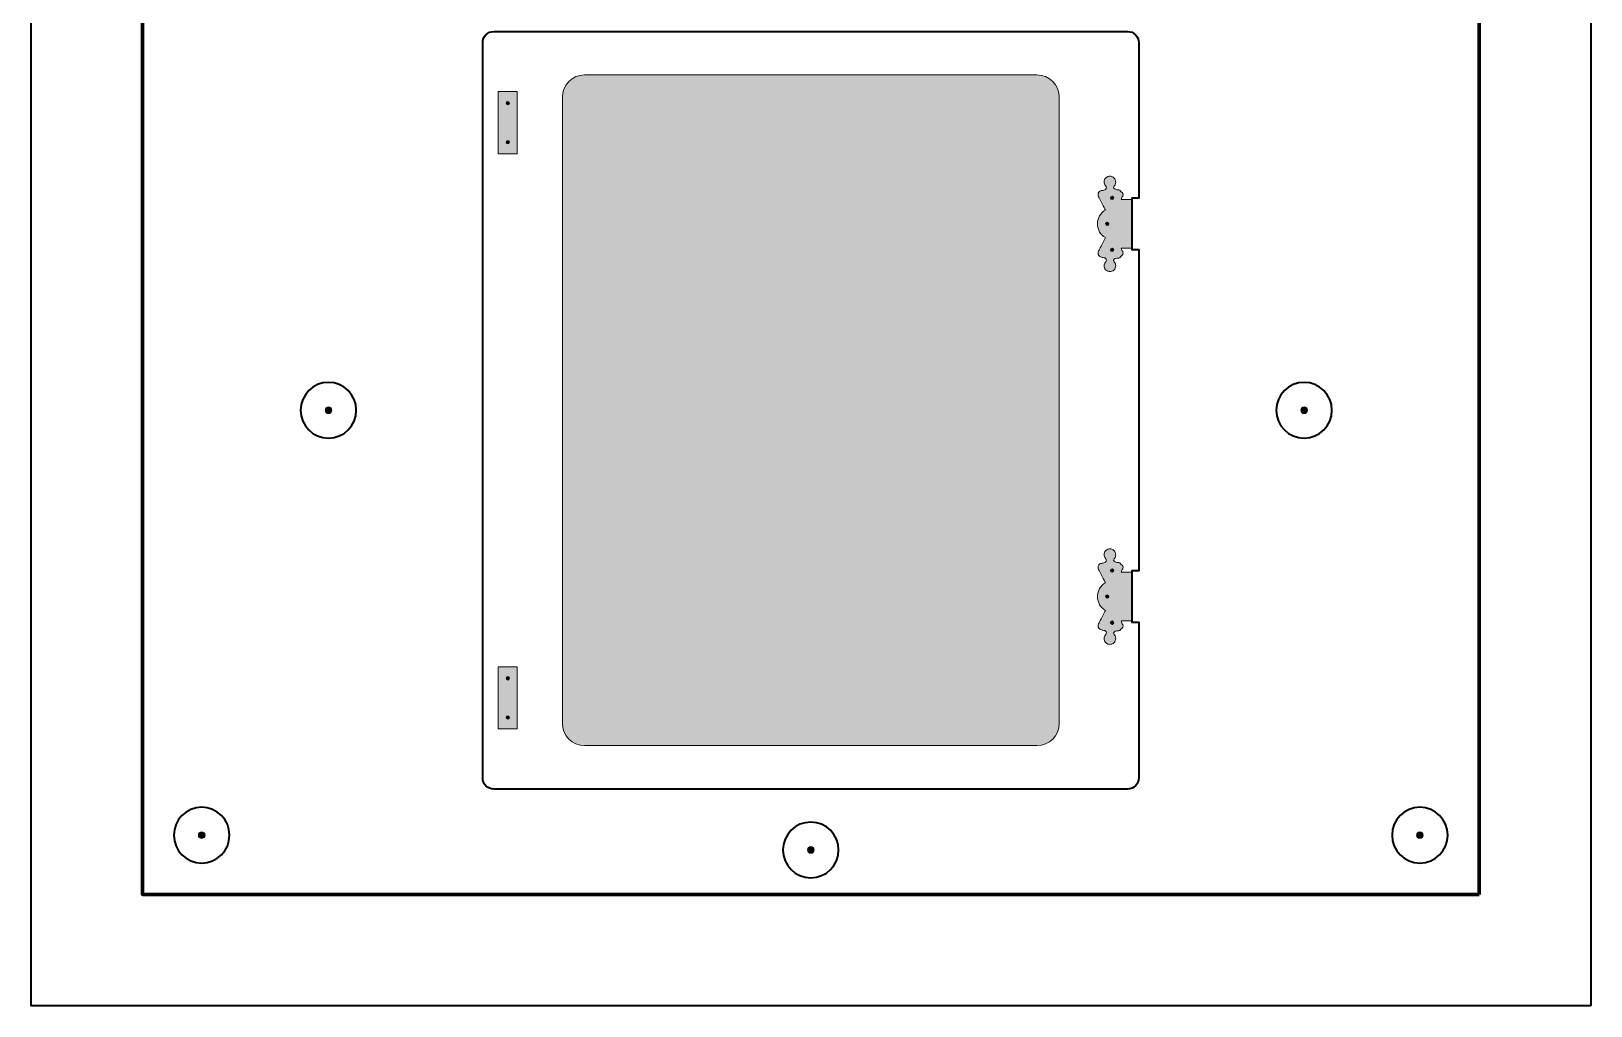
# Model space of a CAD drawing. Header units: millimetres. Extents: x 0 to 700, y -900 to 0.
# Drawn here: x 0 to 700, y -900 to -463 of the extents above; entities that cross this region are included whole.
import ezdxf

# ---------------------------------------------------------------- set-up
doc = ezdxf.new("R2010")
doc.units = ezdxf.units.MM
doc.header["$MEASUREMENT"] = 0
doc.layers.add('Layer 1', color=7, linetype='Continuous')

# ---------------------------------------------------------------- blocks, each defined once
blk = doc.blocks.new('block 3')
at = {"layer": 'Layer 1', "true_color": 0x66b32e}
h = blk.add_hatch(color=85, dxfattribs=at)
h.dxf.hatch_style = 2
h.paths.add_polyline_path([(209.66, -775.75), (209.66, -747.9), (218.06, -747.9), (218.06, -775.75)])
at = {"layer": 'Layer 1', "true_color": 0x1c1c1b}
h = blk.add_hatch(color=250, dxfattribs=at)
h.dxf.hatch_style = 2
edge = h.paths.add_edge_path()
edge.add_spline(control_points=[(214.61, -753.05), (214.61, -753.46), (214.27, -753.8), (213.86, -753.8), (213.44, -753.8), (213.11, -753.46), (213.11, -753.05), (213.11, -752.63), (213.44, -752.3), (213.86, -752.3), (214.27, -752.3), (214.61, -752.63), (214.61, -753.05)], knot_values=[0, 0, 0, 0, 1, 1, 1, 2, 2, 2, 3, 3, 3, 4, 4, 4, 4], degree=3, periodic=1)
h = blk.add_hatch(color=250, dxfattribs=at)
h.dxf.hatch_style = 2
edge = h.paths.add_edge_path()
edge.add_spline(control_points=[(214.61, -770.6), (214.61, -771.01), (214.27, -771.35), (213.86, -771.35), (213.44, -771.35), (213.11, -771.01), (213.11, -770.6), (213.11, -770.18), (213.44, -769.85), (213.86, -769.85), (214.27, -769.85), (214.61, -770.18), (214.61, -770.6)], knot_values=[0, 0, 0, 0, 1, 1, 1, 2, 2, 2, 3, 3, 3, 4, 4, 4, 4], degree=3, periodic=1)
at = {"layer": 'Layer 1', "lineweight": 0}
blk.add_lwpolyline([(209.66, -775.75), (209.66, -747.9), (218.06, -747.9), (218.06, -775.75), (209.66, -775.75)], dxfattribs=at)
for points in [[(214.61, -753.05), (214.61, -753.46), (214.27, -753.8), (213.86, -753.8), (213.44, -753.8), (213.11, -753.46), (213.11, -753.05), (213.11, -752.63), (213.44, -752.3), (213.86, -752.3), (214.27, -752.3), (214.61, -752.63), (214.61, -753.05)], [(214.61, -770.6), (214.61, -771.01), (214.27, -771.35), (213.86, -771.35), (213.44, -771.35), (213.11, -771.01), (213.11, -770.6), (213.11, -770.18), (213.44, -769.85), (213.86, -769.85), (214.27, -769.85), (214.61, -770.18), (214.61, -770.6)]]:
    blk.add_open_spline(points, degree=3, knots=[0, 0, 0, 0, 1, 1, 1, 2, 2, 2, 3, 3, 3, 4, 4, 4, 4], dxfattribs=at)
blk = doc.blocks.new('block 4')
at = {"layer": 'Layer 1', "true_color": 0x66b32e}
h = blk.add_hatch(color=85, dxfattribs=at)
h.dxf.hatch_style = 2
h.paths.add_polyline_path([(209.66, -517.62), (209.66, -489.77), (218.06, -489.77), (218.06, -517.62)])
at = {"layer": 'Layer 1', "true_color": 0x1c1c1b}
h = blk.add_hatch(color=250, dxfattribs=at)
h.dxf.hatch_style = 2
edge = h.paths.add_edge_path()
edge.add_spline(control_points=[(214.61, -494.92), (214.61, -495.34), (214.27, -495.67), (213.86, -495.67), (213.44, -495.67), (213.11, -495.34), (213.11, -494.92), (213.11, -494.51), (213.44, -494.17), (213.86, -494.17), (214.27, -494.17), (214.61, -494.51), (214.61, -494.92)], knot_values=[0, 0, 0, 0, 1, 1, 1, 2, 2, 2, 3, 3, 3, 4, 4, 4, 4], degree=3, periodic=1)
h = blk.add_hatch(color=250, dxfattribs=at)
h.dxf.hatch_style = 2
edge = h.paths.add_edge_path()
edge.add_spline(control_points=[(214.61, -512.47), (214.61, -512.89), (214.27, -513.22), (213.86, -513.22), (213.44, -513.22), (213.11, -512.89), (213.11, -512.47), (213.11, -512.06), (213.44, -511.72), (213.86, -511.72), (214.27, -511.72), (214.61, -512.06), (214.61, -512.47)], knot_values=[0, 0, 0, 0, 1, 1, 1, 2, 2, 2, 3, 3, 3, 4, 4, 4, 4], degree=3, periodic=1)
at = {"layer": 'Layer 1', "lineweight": 0}
blk.add_lwpolyline([(209.66, -517.62), (209.66, -489.77), (218.06, -489.77), (218.06, -517.62), (209.66, -517.62)], dxfattribs=at)
for points in [[(214.61, -494.92), (214.61, -495.34), (214.27, -495.67), (213.86, -495.67), (213.44, -495.67), (213.11, -495.34), (213.11, -494.92), (213.11, -494.51), (213.44, -494.17), (213.86, -494.17), (214.27, -494.17), (214.61, -494.51), (214.61, -494.92)], [(214.61, -512.47), (214.61, -512.89), (214.27, -513.22), (213.86, -513.22), (213.44, -513.22), (213.11, -512.89), (213.11, -512.47), (213.11, -512.06), (213.44, -511.72), (213.86, -511.72), (214.27, -511.72), (214.61, -512.06), (214.61, -512.47)]]:
    blk.add_open_spline(points, degree=3, knots=[0, 0, 0, 0, 1, 1, 1, 2, 2, 2, 3, 3, 3, 4, 4, 4, 4], dxfattribs=at)
blk = doc.blocks.new('block 7')
at = {"layer": 'Layer 1', "true_color": 0x1c1c1b}
h = blk.add_hatch(color=250, dxfattribs=at)
h.dxf.hatch_style = 2
edge = h.paths.add_edge_path()
edge.add_spline(control_points=[(76.52, -824.93), (75.69, -824.93), (75.02, -824.26), (75.02, -823.43), (75.02, -822.6), (75.69, -821.93), (76.52, -821.93), (77.34, -821.93), (78.02, -822.6), (78.02, -823.43), (78.02, -824.26), (77.34, -824.93), (76.52, -824.93)], knot_values=[0, 0, 0, 0, 1, 1, 1, 2, 2, 2, 3, 3, 3, 4, 4, 4, 4], degree=3, periodic=1)
at = {"layer": 'Layer 1', "color": 197, "lineweight": 35, "true_color": 0x662382}
blk.add_open_spline([(76.52, -835.93), (69.61, -835.93), (64.02, -830.34), (64.02, -823.43), (64.02, -816.53), (69.61, -810.93), (76.52, -810.93), (83.42, -810.93), (89.02, -816.53), (89.02, -823.43), (89.02, -830.34), (83.42, -835.93), (76.52, -835.93)], degree=3, knots=[0, 0, 0, 0, 1, 1, 1, 2, 2, 2, 3, 3, 3, 4, 4, 4, 4], dxfattribs=at)
at = {"layer": 'Layer 1', "lineweight": 0}
blk.add_open_spline([(76.52, -824.93), (75.69, -824.93), (75.02, -824.26), (75.02, -823.43), (75.02, -822.6), (75.69, -821.93), (76.52, -821.93), (77.34, -821.93), (78.02, -822.6), (78.02, -823.43), (78.02, -824.26), (77.34, -824.93), (76.52, -824.93)], degree=3, knots=[0, 0, 0, 0, 1, 1, 1, 2, 2, 2, 3, 3, 3, 4, 4, 4, 4], dxfattribs=at)
blk = doc.blocks.new('block 8')
at = {"layer": 'Layer 1', "true_color": 0x1c1c1b}
h = blk.add_hatch(color=250, dxfattribs=at)
h.dxf.hatch_style = 2
edge = h.paths.add_edge_path()
edge.add_spline(control_points=[(623.29, -824.93), (622.47, -824.93), (621.79, -824.26), (621.79, -823.43), (621.79, -822.6), (622.47, -821.93), (623.29, -821.93), (624.12, -821.93), (624.79, -822.6), (624.79, -823.43), (624.79, -824.26), (624.12, -824.93), (623.29, -824.93)], knot_values=[0, 0, 0, 0, 1, 1, 1, 2, 2, 2, 3, 3, 3, 4, 4, 4, 4], degree=3, periodic=1)
at = {"layer": 'Layer 1', "color": 197, "lineweight": 35, "true_color": 0x662382}
blk.add_open_spline([(623.29, -835.93), (616.39, -835.93), (610.79, -830.34), (610.79, -823.43), (610.79, -816.53), (616.39, -810.93), (623.29, -810.93), (630.2, -810.93), (635.79, -816.53), (635.79, -823.43), (635.79, -830.34), (630.2, -835.93), (623.29, -835.93)], degree=3, knots=[0, 0, 0, 0, 1, 1, 1, 2, 2, 2, 3, 3, 3, 4, 4, 4, 4], dxfattribs=at)
at = {"layer": 'Layer 1', "lineweight": 0}
blk.add_open_spline([(623.29, -824.93), (622.47, -824.93), (621.79, -824.26), (621.79, -823.43), (621.79, -822.6), (622.47, -821.93), (623.29, -821.93), (624.12, -821.93), (624.79, -822.6), (624.79, -823.43), (624.79, -824.26), (624.12, -824.93), (623.29, -824.93)], degree=3, knots=[0, 0, 0, 0, 1, 1, 1, 2, 2, 2, 3, 3, 3, 4, 4, 4, 4], dxfattribs=at)
blk = doc.blocks.new('block 11')
at = {"layer": 'Layer 1', "true_color": 0x1c1c1b}
h = blk.add_hatch(color=250, dxfattribs=at)
h.dxf.hatch_style = 2
edge = h.paths.add_edge_path()
edge.add_spline(control_points=[(349.91, -831.57), (349.08, -831.57), (348.41, -830.9), (348.41, -830.07), (348.41, -829.24), (349.08, -828.57), (349.91, -828.57), (350.73, -828.57), (351.41, -829.24), (351.41, -830.07), (351.41, -830.9), (350.73, -831.57), (349.91, -831.57)], knot_values=[0, 0, 0, 0, 1, 1, 1, 2, 2, 2, 3, 3, 3, 4, 4, 4, 4], degree=3, periodic=1)
at = {"layer": 'Layer 1', "color": 197, "lineweight": 35, "true_color": 0x662382}
blk.add_open_spline([(349.91, -842.57), (343, -842.57), (337.41, -836.97), (337.41, -830.07), (337.41, -823.17), (343, -817.57), (349.91, -817.57), (356.81, -817.57), (362.41, -823.17), (362.41, -830.07), (362.41, -836.97), (356.81, -842.57), (349.91, -842.57)], degree=3, knots=[0, 0, 0, 0, 1, 1, 1, 2, 2, 2, 3, 3, 3, 4, 4, 4, 4], dxfattribs=at)
at = {"layer": 'Layer 1', "lineweight": 0}
blk.add_open_spline([(349.91, -831.57), (349.08, -831.57), (348.41, -830.9), (348.41, -830.07), (348.41, -829.24), (349.08, -828.57), (349.91, -828.57), (350.73, -828.57), (351.41, -829.24), (351.41, -830.07), (351.41, -830.9), (350.73, -831.57), (349.91, -831.57)], degree=3, knots=[0, 0, 0, 0, 1, 1, 1, 2, 2, 2, 3, 3, 3, 4, 4, 4, 4], dxfattribs=at)
blk = doc.blocks.new('block 12')
at = {"layer": 'Layer 1', "true_color": 0x1c1c1b}
h = blk.add_hatch(color=250, dxfattribs=at)
h.dxf.hatch_style = 2
edge = h.paths.add_edge_path()
edge.add_spline(control_points=[(571.31, -634.26), (570.48, -634.26), (569.81, -633.59), (569.81, -632.76), (569.81, -631.93), (570.48, -631.26), (571.31, -631.26), (572.14, -631.26), (572.81, -631.93), (572.81, -632.76), (572.81, -633.59), (572.14, -634.26), (571.31, -634.26)], knot_values=[0, 0, 0, 0, 1, 1, 1, 2, 2, 2, 3, 3, 3, 4, 4, 4, 4], degree=3, periodic=1)
at = {"layer": 'Layer 1', "color": 197, "lineweight": 35, "true_color": 0x662382}
blk.add_open_spline([(571.31, -645.26), (564.4, -645.26), (558.81, -639.66), (558.81, -632.76), (558.81, -625.86), (564.4, -620.26), (571.31, -620.26), (578.21, -620.26), (583.81, -625.86), (583.81, -632.76), (583.81, -639.66), (578.21, -645.26), (571.31, -645.26)], degree=3, knots=[0, 0, 0, 0, 1, 1, 1, 2, 2, 2, 3, 3, 3, 4, 4, 4, 4], dxfattribs=at)
at = {"layer": 'Layer 1', "lineweight": 0}
blk.add_open_spline([(571.31, -634.26), (570.48, -634.26), (569.81, -633.59), (569.81, -632.76), (569.81, -631.93), (570.48, -631.26), (571.31, -631.26), (572.14, -631.26), (572.81, -631.93), (572.81, -632.76), (572.81, -633.59), (572.14, -634.26), (571.31, -634.26)], degree=3, knots=[0, 0, 0, 0, 1, 1, 1, 2, 2, 2, 3, 3, 3, 4, 4, 4, 4], dxfattribs=at)
blk = doc.blocks.new('block 15')
at = {"layer": 'Layer 1', "true_color": 0x1c1c1b}
h = blk.add_hatch(color=250, dxfattribs=at)
h.dxf.hatch_style = 2
edge = h.paths.add_edge_path()
edge.add_spline(control_points=[(133.42, -634.26), (132.59, -634.26), (131.92, -633.59), (131.92, -632.76), (131.92, -631.93), (132.59, -631.26), (133.42, -631.26), (134.25, -631.26), (134.92, -631.93), (134.92, -632.76), (134.92, -633.59), (134.25, -634.26), (133.42, -634.26)], knot_values=[0, 0, 0, 0, 1, 1, 1, 2, 2, 2, 3, 3, 3, 4, 4, 4, 4], degree=3, periodic=1)
at = {"layer": 'Layer 1', "color": 197, "lineweight": 35, "true_color": 0x662382}
blk.add_open_spline([(133.42, -645.26), (126.51, -645.26), (120.92, -639.66), (120.92, -632.76), (120.92, -625.86), (126.51, -620.26), (133.42, -620.26), (140.32, -620.26), (145.92, -625.86), (145.92, -632.76), (145.92, -639.66), (140.32, -645.26), (133.42, -645.26)], degree=3, knots=[0, 0, 0, 0, 1, 1, 1, 2, 2, 2, 3, 3, 3, 4, 4, 4, 4], dxfattribs=at)
at = {"layer": 'Layer 1', "lineweight": 0}
blk.add_open_spline([(133.42, -634.26), (132.59, -634.26), (131.92, -633.59), (131.92, -632.76), (131.92, -631.93), (132.59, -631.26), (133.42, -631.26), (134.25, -631.26), (134.92, -631.93), (134.92, -632.76), (134.92, -633.59), (134.25, -634.26), (133.42, -634.26)], degree=3, knots=[0, 0, 0, 0, 1, 1, 1, 2, 2, 2, 3, 3, 3, 4, 4, 4, 4], dxfattribs=at)

msp = doc.modelspace()

# ---------------------------------------------------------------- hatches: boundary and pattern name
at = {"layer": 'Layer 1', "true_color": 0x66b32e}
h = msp.add_hatch(color=85, dxfattribs=at)
h.dxf.hatch_style = 2
edge = h.paths.add_edge_path()
edge.add_spline(control_points=[(238.41, -773.26), (238.41, -773.26), (238.41, -492.26), (238.41, -492.26), (238.41, -486.74), (242.88, -482.26), (248.41, -482.26), (248.41, -482.26), (451.41, -482.26), (451.41, -482.26), (456.93, -482.26), (461.41, -486.74), (461.41, -492.26), (461.41, -492.26), (461.41, -773.26), (461.41, -773.26), (461.41, -778.78), (456.93, -783.26), (451.41, -783.26), (451.41, -783.26), (248.41, -783.26), (248.41, -783.26), (242.88, -783.26), (238.41, -778.78), (238.41, -773.26)], knot_values=[0, 0, 0, 0, 1, 1, 1, 2, 2, 2, 3, 3, 3, 4, 4, 4, 5, 5, 5, 6, 6, 6, 7, 7, 7, 8, 8, 8, 8], degree=3, periodic=1)
h = msp.add_hatch(color=85, dxfattribs=at)
h.dxf.hatch_style = 2
edge = h.paths.add_edge_path()
edge.add_spline(control_points=[(482.22, -528.57), (481.79, -529.05), (481.55, -529.66), (481.55, -530.31), (481.55, -530.32), (481.55, -530.33), (481.55, -530.33), (481.55, -530.92), (481.74, -531.5), (482.11, -531.95), (482.15, -532), (482.2, -532.06), (482.24, -532.11), (482.37, -532.26), (482.49, -532.4), (482.55, -532.56), (482.63, -532.77), (482.59, -533.05), (482.45, -533.29), (482.1, -533.89), (481.58, -533.97), (480.98, -534.07), (480.54, -534.14), (480.09, -534.21), (479.67, -534.49), (478.99, -534.97), (478.68, -535.78), (478.88, -536.52), (478.97, -536.84), (479.14, -537.14), (479.3, -537.43), (479.3, -537.43), (479.32, -537.46), (479.32, -537.46), (479.53, -537.86), (481.69, -542.13), (482.11, -542.98), (479.95, -544.1), (478.57, -546.47), (478.57, -549.07), (478.57, -549.07), (478.74, -549.07), (478.74, -549.07), (478.74, -549.07), (478.74, -549.07), (478.74, -549.07), (478.74, -549.07), (478.57, -549.12), (478.57, -549.12), (478.57, -549.12), (478.57, -549.2), (478.57, -549.2), (478.57, -551.79), (479.95, -554.16), (482.11, -555.29), (481.69, -556.14), (479.53, -560.41), (479.32, -560.8), (479.32, -560.8), (479.3, -560.84), (479.3, -560.84), (479.14, -561.13), (478.97, -561.42), (478.88, -561.75), (478.68, -562.49), (478.99, -563.3), (479.67, -563.77), (480.09, -564.06), (480.54, -564.13), (480.98, -564.2), (481.58, -564.3), (482.1, -564.38), (482.45, -564.98), (482.59, -565.22), (482.63, -565.49), (482.55, -565.71), (482.49, -565.87), (482.37, -566.01), (482.24, -566.16), (482.2, -566.21), (482.15, -566.26), (482.11, -566.32), (481.74, -566.77), (481.55, -567.34), (481.55, -567.93), (481.55, -567.94), (481.55, -567.95), (481.55, -567.96), (481.55, -568.61), (481.79, -569.22), (482.22, -569.69), (482.8, -570.33), (483.68, -570.65), (484.54, -570.54), (485.28, -570.43), (485.92, -570.04), (486.33, -569.41), (486.75, -568.78), (486.88, -567.99), (486.68, -567.24), (486.58, -566.87), (486.4, -566.53), (486.17, -566.25), (486.17, -566.25), (486.1, -566.16), (486.1, -566.16), (485.9, -565.93), (485.74, -565.75), (485.77, -565.46), (485.84, -564.81), (486.9, -564.37), (488.13, -564.47), (488.13, -564.47), (488.23, -564.47), (488.23, -564.47), (488.44, -564.47), (488.65, -564.24), (488.95, -563.88), (489.03, -563.79), (489.09, -563.71), (489.13, -563.68), (489.13, -563.68), (489.22, -563.6), (489.22, -563.6), (489.48, -563.36), (489.75, -563.12), (489.91, -562.78), (490.05, -562.48), (490.08, -562.14), (490, -561.81), (489.97, -561.69), (489.87, -561.51), (489.73, -561.27), (489.54, -560.93), (489.21, -560.36), (489.28, -560.12), (489.28, -560.09), (489.3, -560.06), (489.32, -560.05), (489.35, -560.04), (489.46, -560.05), (489.51, -560.06), (489.56, -560.06), (489.6, -560.07), (489.63, -560.07), (489.63, -560.07), (493.96, -560.06), (493.96, -560.06), (493.96, -560.06), (493.96, -538.21), (493.96, -538.21), (493.96, -538.21), (493.36, -538.21), (493.36, -538.21), (493.36, -538.21), (493.37, -538.2), (493.37, -538.2), (493.37, -538.2), (489.63, -538.2), (489.63, -538.2), (489.6, -538.2), (489.56, -538.2), (489.51, -538.21), (489.46, -538.21), (489.35, -538.22), (489.34, -538.22), (489.3, -538.2), (489.28, -538.18), (489.28, -538.15), (489.21, -537.91), (489.54, -537.33), (489.73, -536.99), (489.87, -536.76), (489.97, -536.58), (490, -536.45), (490.08, -536.13), (490.05, -535.79), (489.91, -535.49), (489.75, -535.14), (489.48, -534.9), (489.22, -534.67), (489.22, -534.67), (489.13, -534.59), (489.13, -534.59), (489.09, -534.55), (489.03, -534.48), (488.95, -534.39), (488.65, -534.03), (488.44, -533.8), (488.23, -533.8), (488.23, -533.8), (488.21, -533.79), (488.21, -533.79), (488.21, -533.79), (488.13, -533.79), (488.13, -533.79), (486.9, -533.9), (485.84, -533.46), (485.77, -532.8), (485.74, -532.52), (485.9, -532.34), (486.1, -532.11), (486.1, -532.11), (486.17, -532.02), (486.17, -532.02), (486.4, -531.74), (486.58, -531.39), (486.68, -531.02), (486.88, -530.28), (486.75, -529.49), (486.33, -528.86), (485.92, -528.23), (485.28, -527.83), (484.54, -527.73), (483.68, -527.61), (482.8, -527.94), (482.22, -528.57)], knot_values=[0, 0, 0, 0, 1, 1, 1, 2, 2, 2, 3, 3, 3, 4, 4, 4, 5, 5, 5, 6, 6, 6, 7, 7, 7, 8, 8, 8, 9, 9, 9, 10, 10, 10, 11, 11, 11, 12, 12, 12, 13, 13, 13, 14, 14, 14, 15, 15, 15, 16, 16, 16, 17, 17, 17, 18, 18, 18, 19, 19, 19, 20, 20, 20, 21, 21, 21, 22, 22, 22, 23, 23, 23, 24, 24, 24, 25, 25, 25, 26, 26, 26, 27, 27, 27, 28, 28, 28, 29, 29, 29, 30, 30, 30, 31, 31, 31, 32, 32, 32, 33, 33, 33, 34, 34, 34, 35, 35, 35, 36, 36, 36, 37, 37, 37, 38, 38, 38, 39, 39, 39, 40, 40, 40, 41, 41, 41, 42, 42, 42, 43, 43, 43, 44, 44, 44, 45, 45, 45, 46, 46, 46, 47, 47, 47, 48, 48, 48, 49, 49, 49, 50, 50, 50, 51, 51, 51, 52, 52, 52, 53, 53, 53, 54, 54, 54, 55, 55, 55, 56, 56, 56, 57, 57, 57, 58, 58, 58, 59, 59, 59, 60, 60, 60, 61, 61, 61, 62, 62, 62, 63, 63, 63, 64, 64, 64, 65, 65, 65, 66, 66, 66, 67, 67, 67, 68, 68, 68, 69, 69, 69, 70, 70, 70, 71, 71, 71, 72, 72, 72, 72], degree=3, periodic=1)
at = {"layer": 'Layer 1', "true_color": 0x1c1c1b}
h = msp.add_hatch(color=250, dxfattribs=at)
h.dxf.hatch_style = 2
edge = h.paths.add_edge_path()
edge.add_spline(control_points=[(485.88, -537.45), (485.88, -537.86), (485.54, -538.2), (485.13, -538.2), (484.72, -538.2), (484.38, -537.86), (484.38, -537.45), (484.38, -537.03), (484.72, -536.7), (485.13, -536.7), (485.54, -536.7), (485.88, -537.03), (485.88, -537.45)], knot_values=[0, 0, 0, 0, 1, 1, 1, 2, 2, 2, 3, 3, 3, 4, 4, 4, 4], degree=3, periodic=1)
h = msp.add_hatch(color=250, dxfattribs=at)
h.dxf.hatch_style = 2
edge = h.paths.add_edge_path()
edge.add_spline(control_points=[(483.71, -549.13), (483.71, -549.55), (483.38, -549.88), (482.96, -549.88), (482.55, -549.88), (482.21, -549.55), (482.21, -549.13), (482.21, -548.72), (482.55, -548.38), (482.96, -548.38), (483.38, -548.38), (483.71, -548.72), (483.71, -549.13)], knot_values=[0, 0, 0, 0, 1, 1, 1, 2, 2, 2, 3, 3, 3, 4, 4, 4, 4], degree=3, periodic=1)
h = msp.add_hatch(color=250, dxfattribs=at)
h.dxf.hatch_style = 2
edge = h.paths.add_edge_path()
edge.add_spline(control_points=[(485.88, -560.82), (485.88, -561.24), (485.54, -561.57), (485.13, -561.57), (484.72, -561.57), (484.38, -561.24), (484.38, -560.82), (484.38, -560.41), (484.72, -560.07), (485.13, -560.07), (485.54, -560.07), (485.88, -560.41), (485.88, -560.82)], knot_values=[0, 0, 0, 0, 1, 1, 1, 2, 2, 2, 3, 3, 3, 4, 4, 4, 4], degree=3, periodic=1)
at = {"layer": 'Layer 1', "true_color": 0x66b32e}
h = msp.add_hatch(color=85, dxfattribs=at)
h.dxf.hatch_style = 2
edge = h.paths.add_edge_path()
edge.add_spline(control_points=[(482.22, -695.82), (481.79, -696.3), (481.55, -696.91), (481.55, -697.56), (481.55, -697.57), (481.55, -697.58), (481.55, -697.58), (481.55, -698.17), (481.74, -698.75), (482.11, -699.2), (482.15, -699.25), (482.2, -699.31), (482.24, -699.36), (482.37, -699.51), (482.49, -699.65), (482.55, -699.81), (482.63, -700.02), (482.59, -700.3), (482.45, -700.54), (482.1, -701.14), (481.58, -701.22), (480.98, -701.32), (480.54, -701.39), (480.09, -701.46), (479.67, -701.74), (478.99, -702.22), (478.68, -703.03), (478.88, -703.77), (478.97, -704.09), (479.14, -704.39), (479.3, -704.68), (479.3, -704.68), (479.32, -704.71), (479.32, -704.71), (479.53, -705.11), (481.69, -709.38), (482.11, -710.23), (479.95, -711.35), (478.57, -713.72), (478.57, -716.32), (478.57, -716.32), (478.74, -716.32), (478.74, -716.32), (478.74, -716.32), (478.74, -716.32), (478.74, -716.32), (478.74, -716.32), (478.57, -716.37), (478.57, -716.37), (478.57, -716.37), (478.57, -716.45), (478.57, -716.45), (478.57, -719.04), (479.95, -721.41), (482.11, -722.54), (481.69, -723.39), (479.53, -727.66), (479.32, -728.05), (479.32, -728.05), (479.3, -728.09), (479.3, -728.09), (479.14, -728.38), (478.97, -728.67), (478.88, -729), (478.68, -729.74), (478.99, -730.55), (479.67, -731.02), (480.09, -731.31), (480.54, -731.38), (480.98, -731.45), (481.58, -731.55), (482.1, -731.63), (482.45, -732.23), (482.59, -732.47), (482.63, -732.74), (482.55, -732.96), (482.49, -733.12), (482.37, -733.26), (482.24, -733.41), (482.2, -733.46), (482.15, -733.51), (482.11, -733.57), (481.74, -734.02), (481.55, -734.59), (481.55, -735.18), (481.55, -735.19), (481.55, -735.2), (481.55, -735.21), (481.55, -735.86), (481.79, -736.47), (482.22, -736.94), (482.8, -737.58), (483.68, -737.9), (484.54, -737.79), (485.28, -737.68), (485.92, -737.29), (486.33, -736.66), (486.75, -736.03), (486.88, -735.24), (486.68, -734.49), (486.58, -734.12), (486.4, -733.78), (486.17, -733.5), (486.17, -733.5), (486.1, -733.41), (486.1, -733.41), (485.9, -733.18), (485.74, -733), (485.77, -732.71), (485.84, -732.06), (486.9, -731.62), (488.13, -731.72), (488.13, -731.72), (488.23, -731.72), (488.23, -731.72), (488.44, -731.72), (488.65, -731.49), (488.95, -731.13), (489.03, -731.04), (489.09, -730.96), (489.13, -730.93), (489.13, -730.93), (489.22, -730.85), (489.22, -730.85), (489.48, -730.61), (489.75, -730.37), (489.91, -730.03), (490.05, -729.73), (490.08, -729.39), (490, -729.06), (489.97, -728.94), (489.87, -728.76), (489.73, -728.52), (489.54, -728.18), (489.21, -727.61), (489.28, -727.37), (489.28, -727.34), (489.3, -727.31), (489.32, -727.3), (489.35, -727.29), (489.46, -727.3), (489.51, -727.31), (489.56, -727.31), (489.6, -727.32), (489.63, -727.32), (489.63, -727.32), (493.96, -727.31), (493.96, -727.31), (493.96, -727.31), (493.96, -705.46), (493.96, -705.46), (493.96, -705.46), (493.36, -705.46), (493.36, -705.46), (493.36, -705.46), (493.37, -705.45), (493.37, -705.45), (493.37, -705.45), (489.63, -705.45), (489.63, -705.45), (489.6, -705.45), (489.56, -705.45), (489.51, -705.46), (489.46, -705.46), (489.35, -705.47), (489.34, -705.47), (489.3, -705.45), (489.28, -705.43), (489.28, -705.4), (489.21, -705.16), (489.54, -704.58), (489.73, -704.24), (489.87, -704.01), (489.97, -703.83), (490, -703.7), (490.08, -703.38), (490.05, -703.04), (489.91, -702.74), (489.75, -702.39), (489.48, -702.15), (489.22, -701.92), (489.22, -701.92), (489.13, -701.84), (489.13, -701.84), (489.09, -701.8), (489.03, -701.73), (488.95, -701.64), (488.65, -701.28), (488.44, -701.05), (488.23, -701.05), (488.23, -701.05), (488.21, -701.04), (488.21, -701.04), (488.21, -701.04), (488.13, -701.04), (488.13, -701.04), (486.9, -701.15), (485.84, -700.71), (485.77, -700.05), (485.74, -699.77), (485.9, -699.59), (486.1, -699.36), (486.1, -699.36), (486.17, -699.27), (486.17, -699.27), (486.4, -698.99), (486.58, -698.64), (486.68, -698.27), (486.88, -697.53), (486.75, -696.74), (486.33, -696.11), (485.92, -695.48), (485.28, -695.08), (484.54, -694.98), (483.68, -694.86), (482.8, -695.19), (482.22, -695.82)], knot_values=[0, 0, 0, 0, 1, 1, 1, 2, 2, 2, 3, 3, 3, 4, 4, 4, 5, 5, 5, 6, 6, 6, 7, 7, 7, 8, 8, 8, 9, 9, 9, 10, 10, 10, 11, 11, 11, 12, 12, 12, 13, 13, 13, 14, 14, 14, 15, 15, 15, 16, 16, 16, 17, 17, 17, 18, 18, 18, 19, 19, 19, 20, 20, 20, 21, 21, 21, 22, 22, 22, 23, 23, 23, 24, 24, 24, 25, 25, 25, 26, 26, 26, 27, 27, 27, 28, 28, 28, 29, 29, 29, 30, 30, 30, 31, 31, 31, 32, 32, 32, 33, 33, 33, 34, 34, 34, 35, 35, 35, 36, 36, 36, 37, 37, 37, 38, 38, 38, 39, 39, 39, 40, 40, 40, 41, 41, 41, 42, 42, 42, 43, 43, 43, 44, 44, 44, 45, 45, 45, 46, 46, 46, 47, 47, 47, 48, 48, 48, 49, 49, 49, 50, 50, 50, 51, 51, 51, 52, 52, 52, 53, 53, 53, 54, 54, 54, 55, 55, 55, 56, 56, 56, 57, 57, 57, 58, 58, 58, 59, 59, 59, 60, 60, 60, 61, 61, 61, 62, 62, 62, 63, 63, 63, 64, 64, 64, 65, 65, 65, 66, 66, 66, 67, 67, 67, 68, 68, 68, 69, 69, 69, 70, 70, 70, 71, 71, 71, 72, 72, 72, 72], degree=3, periodic=1)
at = {"layer": 'Layer 1', "true_color": 0x1c1c1b}
h = msp.add_hatch(color=250, dxfattribs=at)
h.dxf.hatch_style = 2
edge = h.paths.add_edge_path()
edge.add_spline(control_points=[(485.88, -704.7), (485.88, -705.11), (485.54, -705.45), (485.13, -705.45), (484.72, -705.45), (484.38, -705.11), (484.38, -704.7), (484.38, -704.28), (484.72, -703.95), (485.13, -703.95), (485.54, -703.95), (485.88, -704.28), (485.88, -704.7)], knot_values=[0, 0, 0, 0, 1, 1, 1, 2, 2, 2, 3, 3, 3, 4, 4, 4, 4], degree=3, periodic=1)
h = msp.add_hatch(color=250, dxfattribs=at)
h.dxf.hatch_style = 2
edge = h.paths.add_edge_path()
edge.add_spline(control_points=[(483.71, -716.38), (483.71, -716.8), (483.38, -717.13), (482.96, -717.13), (482.55, -717.13), (482.21, -716.8), (482.21, -716.38), (482.21, -715.97), (482.55, -715.63), (482.96, -715.63), (483.38, -715.63), (483.71, -715.97), (483.71, -716.38)], knot_values=[0, 0, 0, 0, 1, 1, 1, 2, 2, 2, 3, 3, 3, 4, 4, 4, 4], degree=3, periodic=1)
h = msp.add_hatch(color=250, dxfattribs=at)
h.dxf.hatch_style = 2
edge = h.paths.add_edge_path()
edge.add_spline(control_points=[(485.88, -728.07), (485.88, -728.49), (485.54, -728.82), (485.13, -728.82), (484.72, -728.82), (484.38, -728.49), (484.38, -728.07), (484.38, -727.66), (484.72, -727.32), (485.13, -727.32), (485.54, -727.32), (485.88, -727.66), (485.88, -728.07)], knot_values=[0, 0, 0, 0, 1, 1, 1, 2, 2, 2, 3, 3, 3, 4, 4, 4, 4], degree=3, periodic=1)

# ---------------------------------------------------------------- linework, layer by layer
at = {"layer": 'Layer 1', "color": 250, "lineweight": 35, "true_color": 0x1c1c1b}
msp.add_lwpolyline([(700, -900), (0, -900), (0, 0), (700, 0), (700, -900)], dxfattribs=at)
at = {"layer": 'Layer 1', "color": 250, "lineweight": 106, "true_color": 0x1c1c1b}
msp.add_lwpolyline([(649.91, -850.04), (49.91, -850.04), (49.91, -50.04), (649.91, -50.04), (649.91, -850.04)], dxfattribs=at)
at = {"layer": 'Layer 1', "color": 22, "lineweight": 35, "true_color": 0xe42420}
msp.add_open_spline([(492.16, -462.76), (492.16, -462.76), (207.66, -462.76), (207.66, -462.76), (204.89, -462.76), (202.66, -465), (202.66, -467.76), (202.66, -467.76), (202.66, -797.76), (202.66, -797.76), (202.66, -800.52), (204.89, -802.76), (207.65, -802.76), (207.65, -802.76), (492.16, -802.76), (492.16, -802.76), (494.92, -802.76), (497.16, -800.52), (497.16, -797.76), (497.16, -797.76), (497.16, -727.88), (497.16, -727.88), (497.16, -727.88), (493.96, -727.88), (493.96, -727.88), (493.96, -727.88), (493.96, -704.88), (493.96, -704.88), (493.96, -704.88), (497.16, -704.88), (497.16, -704.88), (497.16, -704.88), (497.16, -560.63), (497.16, -560.63), (497.16, -560.63), (493.96, -560.63), (493.96, -560.63), (493.96, -560.63), (493.96, -537.63), (493.96, -537.63), (493.96, -537.63), (497.16, -537.63), (497.16, -537.63), (497.16, -537.63), (497.16, -467.76), (497.16, -467.76), (497.16, -465), (494.92, -462.76), (492.16, -462.76)], degree=3, knots=[0, 0, 0, 0, 1, 1, 1, 2, 2, 2, 3, 3, 3, 4, 4, 4, 5, 5, 5, 6, 6, 6, 7, 7, 7, 8, 8, 8, 9, 9, 9, 10, 10, 10, 11, 11, 11, 12, 12, 12, 13, 13, 13, 14, 14, 14, 15, 15, 15, 16, 16, 16, 16], dxfattribs=at)
at = {"layer": 'Layer 1', "lineweight": 0}
for points, knots in [([(238.41, -773.26), (238.41, -773.26), (238.41, -492.26), (238.41, -492.26), (238.41, -486.74), (242.88, -482.26), (248.41, -482.26), (248.41, -482.26), (451.41, -482.26), (451.41, -482.26), (456.93, -482.26), (461.41, -486.74), (461.41, -492.26), (461.41, -492.26), (461.41, -773.26), (461.41, -773.26), (461.41, -778.78), (456.93, -783.26), (451.41, -783.26), (451.41, -783.26), (248.41, -783.26), (248.41, -783.26), (242.88, -783.26), (238.41, -778.78), (238.41, -773.26)], [0, 0, 0, 0, 1, 1, 1, 2, 2, 2, 3, 3, 3, 4, 4, 4, 5, 5, 5, 6, 6, 6, 7, 7, 7, 8, 8, 8, 8]), ([(482.22, -528.57), (481.79, -529.05), (481.55, -529.66), (481.55, -530.31), (481.55, -530.32), (481.55, -530.33), (481.55, -530.33), (481.55, -530.92), (481.74, -531.5), (482.11, -531.95), (482.15, -532), (482.2, -532.06), (482.24, -532.11), (482.37, -532.26), (482.49, -532.4), (482.55, -532.56), (482.63, -532.77), (482.59, -533.05), (482.45, -533.29), (482.1, -533.89), (481.58, -533.97), (480.98, -534.07), (480.54, -534.14), (480.09, -534.21), (479.67, -534.49), (478.99, -534.97), (478.68, -535.78), (478.88, -536.52), (478.97, -536.84), (479.14, -537.14), (479.3, -537.43), (479.3, -537.43), (479.32, -537.46), (479.32, -537.46), (479.53, -537.86), (481.69, -542.13), (482.11, -542.98), (479.95, -544.1), (478.57, -546.47), (478.57, -549.07), (478.57, -549.07), (478.74, -549.07), (478.74, -549.07), (478.74, -549.07), (478.74, -549.07), (478.74, -549.07), (478.74, -549.07), (478.57, -549.12), (478.57, -549.12), (478.57, -549.12), (478.57, -549.2), (478.57, -549.2), (478.57, -551.79), (479.95, -554.16), (482.11, -555.29), (481.69, -556.14), (479.53, -560.41), (479.32, -560.8), (479.32, -560.8), (479.3, -560.84), (479.3, -560.84), (479.14, -561.13), (478.97, -561.42), (478.88, -561.75), (478.68, -562.49), (478.99, -563.3), (479.67, -563.77), (480.09, -564.06), (480.54, -564.13), (480.98, -564.2), (481.58, -564.3), (482.1, -564.38), (482.45, -564.98), (482.59, -565.22), (482.63, -565.49), (482.55, -565.71), (482.49, -565.87), (482.37, -566.01), (482.24, -566.16), (482.2, -566.21), (482.15, -566.26), (482.11, -566.32), (481.74, -566.77), (481.55, -567.34), (481.55, -567.93), (481.55, -567.94), (481.55, -567.95), (481.55, -567.96), (481.55, -568.61), (481.79, -569.22), (482.22, -569.69), (482.8, -570.33), (483.68, -570.65), (484.54, -570.54), (485.28, -570.43), (485.92, -570.04), (486.33, -569.41), (486.75, -568.78), (486.88, -567.99), (486.68, -567.24), (486.58, -566.87), (486.4, -566.53), (486.17, -566.25), (486.17, -566.25), (486.1, -566.16), (486.1, -566.16), (485.9, -565.93), (485.74, -565.75), (485.77, -565.46), (485.84, -564.81), (486.9, -564.37), (488.13, -564.47), (488.13, -564.47), (488.23, -564.47), (488.23, -564.47), (488.44, -564.47), (488.65, -564.24), (488.95, -563.88), (489.03, -563.79), (489.09, -563.71), (489.13, -563.68), (489.13, -563.68), (489.22, -563.6), (489.22, -563.6), (489.48, -563.36), (489.75, -563.12), (489.91, -562.78), (490.05, -562.48), (490.08, -562.14), (490, -561.81), (489.97, -561.69), (489.87, -561.51), (489.73, -561.27), (489.54, -560.93), (489.21, -560.36), (489.28, -560.12), (489.28, -560.09), (489.3, -560.06), (489.32, -560.05), (489.35, -560.04), (489.46, -560.05), (489.51, -560.06), (489.56, -560.06), (489.6, -560.07), (489.63, -560.07), (489.63, -560.07), (493.96, -560.06), (493.96, -560.06), (493.96, -560.06), (493.96, -538.21), (493.96, -538.21), (493.96, -538.21), (493.36, -538.21), (493.36, -538.21), (493.36, -538.21), (493.37, -538.2), (493.37, -538.2), (493.37, -538.2), (489.63, -538.2), (489.63, -538.2), (489.6, -538.2), (489.56, -538.2), (489.51, -538.21), (489.46, -538.21), (489.35, -538.22), (489.34, -538.22), (489.3, -538.2), (489.28, -538.18), (489.28, -538.15), (489.21, -537.91), (489.54, -537.33), (489.73, -536.99), (489.87, -536.76), (489.97, -536.58), (490, -536.45), (490.08, -536.13), (490.05, -535.79), (489.91, -535.49), (489.75, -535.14), (489.48, -534.9), (489.22, -534.67), (489.22, -534.67), (489.13, -534.59), (489.13, -534.59), (489.09, -534.55), (489.03, -534.48), (488.95, -534.39), (488.65, -534.03), (488.44, -533.8), (488.23, -533.8), (488.23, -533.8), (488.21, -533.79), (488.21, -533.79), (488.21, -533.79), (488.13, -533.79), (488.13, -533.79), (486.9, -533.9), (485.84, -533.46), (485.77, -532.8), (485.74, -532.52), (485.9, -532.34), (486.1, -532.11), (486.1, -532.11), (486.17, -532.02), (486.17, -532.02), (486.4, -531.74), (486.58, -531.39), (486.68, -531.02), (486.88, -530.28), (486.75, -529.49), (486.33, -528.86), (485.92, -528.23), (485.28, -527.83), (484.54, -527.73), (483.68, -527.61), (482.8, -527.94), (482.22, -528.57)], [0, 0, 0, 0, 1, 1, 1, 2, 2, 2, 3, 3, 3, 4, 4, 4, 5, 5, 5, 6, 6, 6, 7, 7, 7, 8, 8, 8, 9, 9, 9, 10, 10, 10, 11, 11, 11, 12, 12, 12, 13, 13, 13, 14, 14, 14, 15, 15, 15, 16, 16, 16, 17, 17, 17, 18, 18, 18, 19, 19, 19, 20, 20, 20, 21, 21, 21, 22, 22, 22, 23, 23, 23, 24, 24, 24, 25, 25, 25, 26, 26, 26, 27, 27, 27, 28, 28, 28, 29, 29, 29, 30, 30, 30, 31, 31, 31, 32, 32, 32, 33, 33, 33, 34, 34, 34, 35, 35, 35, 36, 36, 36, 37, 37, 37, 38, 38, 38, 39, 39, 39, 40, 40, 40, 41, 41, 41, 42, 42, 42, 43, 43, 43, 44, 44, 44, 45, 45, 45, 46, 46, 46, 47, 47, 47, 48, 48, 48, 49, 49, 49, 50, 50, 50, 51, 51, 51, 52, 52, 52, 53, 53, 53, 54, 54, 54, 55, 55, 55, 56, 56, 56, 57, 57, 57, 58, 58, 58, 59, 59, 59, 60, 60, 60, 61, 61, 61, 62, 62, 62, 63, 63, 63, 64, 64, 64, 65, 65, 65, 66, 66, 66, 67, 67, 67, 68, 68, 68, 69, 69, 69, 70, 70, 70, 71, 71, 71, 72, 72, 72, 72]), ([(485.88, -537.45), (485.88, -537.86), (485.54, -538.2), (485.13, -538.2), (484.72, -538.2), (484.38, -537.86), (484.38, -537.45), (484.38, -537.03), (484.72, -536.7), (485.13, -536.7), (485.54, -536.7), (485.88, -537.03), (485.88, -537.45)], [0, 0, 0, 0, 1, 1, 1, 2, 2, 2, 3, 3, 3, 4, 4, 4, 4]), ([(483.71, -549.13), (483.71, -549.55), (483.38, -549.88), (482.96, -549.88), (482.55, -549.88), (482.21, -549.55), (482.21, -549.13), (482.21, -548.72), (482.55, -548.38), (482.96, -548.38), (483.38, -548.38), (483.71, -548.72), (483.71, -549.13)], [0, 0, 0, 0, 1, 1, 1, 2, 2, 2, 3, 3, 3, 4, 4, 4, 4]), ([(485.88, -560.82), (485.88, -561.24), (485.54, -561.57), (485.13, -561.57), (484.72, -561.57), (484.38, -561.24), (484.38, -560.82), (484.38, -560.41), (484.72, -560.07), (485.13, -560.07), (485.54, -560.07), (485.88, -560.41), (485.88, -560.82)], [0, 0, 0, 0, 1, 1, 1, 2, 2, 2, 3, 3, 3, 4, 4, 4, 4]), ([(482.22, -695.82), (481.79, -696.3), (481.55, -696.91), (481.55, -697.56), (481.55, -697.57), (481.55, -697.58), (481.55, -697.58), (481.55, -698.17), (481.74, -698.75), (482.11, -699.2), (482.15, -699.25), (482.2, -699.31), (482.24, -699.36), (482.37, -699.51), (482.49, -699.65), (482.55, -699.81), (482.63, -700.02), (482.59, -700.3), (482.45, -700.54), (482.1, -701.14), (481.58, -701.22), (480.98, -701.32), (480.54, -701.39), (480.09, -701.46), (479.67, -701.74), (478.99, -702.22), (478.68, -703.03), (478.88, -703.77), (478.97, -704.09), (479.14, -704.39), (479.3, -704.68), (479.3, -704.68), (479.32, -704.71), (479.32, -704.71), (479.53, -705.11), (481.69, -709.38), (482.11, -710.23), (479.95, -711.35), (478.57, -713.72), (478.57, -716.32), (478.57, -716.32), (478.74, -716.32), (478.74, -716.32), (478.74, -716.32), (478.74, -716.32), (478.74, -716.32), (478.74, -716.32), (478.57, -716.37), (478.57, -716.37), (478.57, -716.37), (478.57, -716.45), (478.57, -716.45), (478.57, -719.04), (479.95, -721.41), (482.11, -722.54), (481.69, -723.39), (479.53, -727.66), (479.32, -728.05), (479.32, -728.05), (479.3, -728.09), (479.3, -728.09), (479.14, -728.38), (478.97, -728.67), (478.88, -729), (478.68, -729.74), (478.99, -730.55), (479.67, -731.02), (480.09, -731.31), (480.54, -731.38), (480.98, -731.45), (481.58, -731.55), (482.1, -731.63), (482.45, -732.23), (482.59, -732.47), (482.63, -732.74), (482.55, -732.96), (482.49, -733.12), (482.37, -733.26), (482.24, -733.41), (482.2, -733.46), (482.15, -733.51), (482.11, -733.57), (481.74, -734.02), (481.55, -734.59), (481.55, -735.18), (481.55, -735.19), (481.55, -735.2), (481.55, -735.21), (481.55, -735.86), (481.79, -736.47), (482.22, -736.94), (482.8, -737.58), (483.68, -737.9), (484.54, -737.79), (485.28, -737.68), (485.92, -737.29), (486.33, -736.66), (486.75, -736.03), (486.88, -735.24), (486.68, -734.49), (486.58, -734.12), (486.4, -733.78), (486.17, -733.5), (486.17, -733.5), (486.1, -733.41), (486.1, -733.41), (485.9, -733.18), (485.74, -733), (485.77, -732.71), (485.84, -732.06), (486.9, -731.62), (488.13, -731.72), (488.13, -731.72), (488.23, -731.72), (488.23, -731.72), (488.44, -731.72), (488.65, -731.49), (488.95, -731.13), (489.03, -731.04), (489.09, -730.96), (489.13, -730.93), (489.13, -730.93), (489.22, -730.85), (489.22, -730.85), (489.48, -730.61), (489.75, -730.37), (489.91, -730.03), (490.05, -729.73), (490.08, -729.39), (490, -729.06), (489.97, -728.94), (489.87, -728.76), (489.73, -728.52), (489.54, -728.18), (489.21, -727.61), (489.28, -727.37), (489.28, -727.34), (489.3, -727.31), (489.32, -727.3), (489.35, -727.29), (489.46, -727.3), (489.51, -727.31), (489.56, -727.31), (489.6, -727.32), (489.63, -727.32), (489.63, -727.32), (493.96, -727.31), (493.96, -727.31), (493.96, -727.31), (493.96, -705.46), (493.96, -705.46), (493.96, -705.46), (493.36, -705.46), (493.36, -705.46), (493.36, -705.46), (493.37, -705.45), (493.37, -705.45), (493.37, -705.45), (489.63, -705.45), (489.63, -705.45), (489.6, -705.45), (489.56, -705.45), (489.51, -705.46), (489.46, -705.46), (489.35, -705.47), (489.34, -705.47), (489.3, -705.45), (489.28, -705.43), (489.28, -705.4), (489.21, -705.16), (489.54, -704.58), (489.73, -704.24), (489.87, -704.01), (489.97, -703.83), (490, -703.7), (490.08, -703.38), (490.05, -703.04), (489.91, -702.74), (489.75, -702.39), (489.48, -702.15), (489.22, -701.92), (489.22, -701.92), (489.13, -701.84), (489.13, -701.84), (489.09, -701.8), (489.03, -701.73), (488.95, -701.64), (488.65, -701.28), (488.44, -701.05), (488.23, -701.05), (488.23, -701.05), (488.21, -701.04), (488.21, -701.04), (488.21, -701.04), (488.13, -701.04), (488.13, -701.04), (486.9, -701.15), (485.84, -700.71), (485.77, -700.05), (485.74, -699.77), (485.9, -699.59), (486.1, -699.36), (486.1, -699.36), (486.17, -699.27), (486.17, -699.27), (486.4, -698.99), (486.58, -698.64), (486.68, -698.27), (486.88, -697.53), (486.75, -696.74), (486.33, -696.11), (485.92, -695.48), (485.28, -695.08), (484.54, -694.98), (483.68, -694.86), (482.8, -695.19), (482.22, -695.82)], [0, 0, 0, 0, 1, 1, 1, 2, 2, 2, 3, 3, 3, 4, 4, 4, 5, 5, 5, 6, 6, 6, 7, 7, 7, 8, 8, 8, 9, 9, 9, 10, 10, 10, 11, 11, 11, 12, 12, 12, 13, 13, 13, 14, 14, 14, 15, 15, 15, 16, 16, 16, 17, 17, 17, 18, 18, 18, 19, 19, 19, 20, 20, 20, 21, 21, 21, 22, 22, 22, 23, 23, 23, 24, 24, 24, 25, 25, 25, 26, 26, 26, 27, 27, 27, 28, 28, 28, 29, 29, 29, 30, 30, 30, 31, 31, 31, 32, 32, 32, 33, 33, 33, 34, 34, 34, 35, 35, 35, 36, 36, 36, 37, 37, 37, 38, 38, 38, 39, 39, 39, 40, 40, 40, 41, 41, 41, 42, 42, 42, 43, 43, 43, 44, 44, 44, 45, 45, 45, 46, 46, 46, 47, 47, 47, 48, 48, 48, 49, 49, 49, 50, 50, 50, 51, 51, 51, 52, 52, 52, 53, 53, 53, 54, 54, 54, 55, 55, 55, 56, 56, 56, 57, 57, 57, 58, 58, 58, 59, 59, 59, 60, 60, 60, 61, 61, 61, 62, 62, 62, 63, 63, 63, 64, 64, 64, 65, 65, 65, 66, 66, 66, 67, 67, 67, 68, 68, 68, 69, 69, 69, 70, 70, 70, 71, 71, 71, 72, 72, 72, 72]), ([(485.88, -704.7), (485.88, -705.11), (485.54, -705.45), (485.13, -705.45), (484.72, -705.45), (484.38, -705.11), (484.38, -704.7), (484.38, -704.28), (484.72, -703.95), (485.13, -703.95), (485.54, -703.95), (485.88, -704.28), (485.88, -704.7)], [0, 0, 0, 0, 1, 1, 1, 2, 2, 2, 3, 3, 3, 4, 4, 4, 4]), ([(483.71, -716.38), (483.71, -716.8), (483.38, -717.13), (482.96, -717.13), (482.55, -717.13), (482.21, -716.8), (482.21, -716.38), (482.21, -715.97), (482.55, -715.63), (482.96, -715.63), (483.38, -715.63), (483.71, -715.97), (483.71, -716.38)], [0, 0, 0, 0, 1, 1, 1, 2, 2, 2, 3, 3, 3, 4, 4, 4, 4]), ([(485.88, -728.07), (485.88, -728.49), (485.54, -728.82), (485.13, -728.82), (484.72, -728.82), (484.38, -728.49), (484.38, -728.07), (484.38, -727.66), (484.72, -727.32), (485.13, -727.32), (485.54, -727.32), (485.88, -727.66), (485.88, -728.07)], [0, 0, 0, 0, 1, 1, 1, 2, 2, 2, 3, 3, 3, 4, 4, 4, 4])]:
    msp.add_open_spline(points, degree=3, knots=knots, dxfattribs=at)

# ---------------------------------------------------------------- block references
at = {"layer": 'Layer 1'}
for name in ['block 4', 'block 15', 'block 12', 'block 3', 'block 7', 'block 8', 'block 11']:
    msp.add_blockref(name, (0, 0), dxfattribs=at)

doc.saveas('drawing.dxf')
